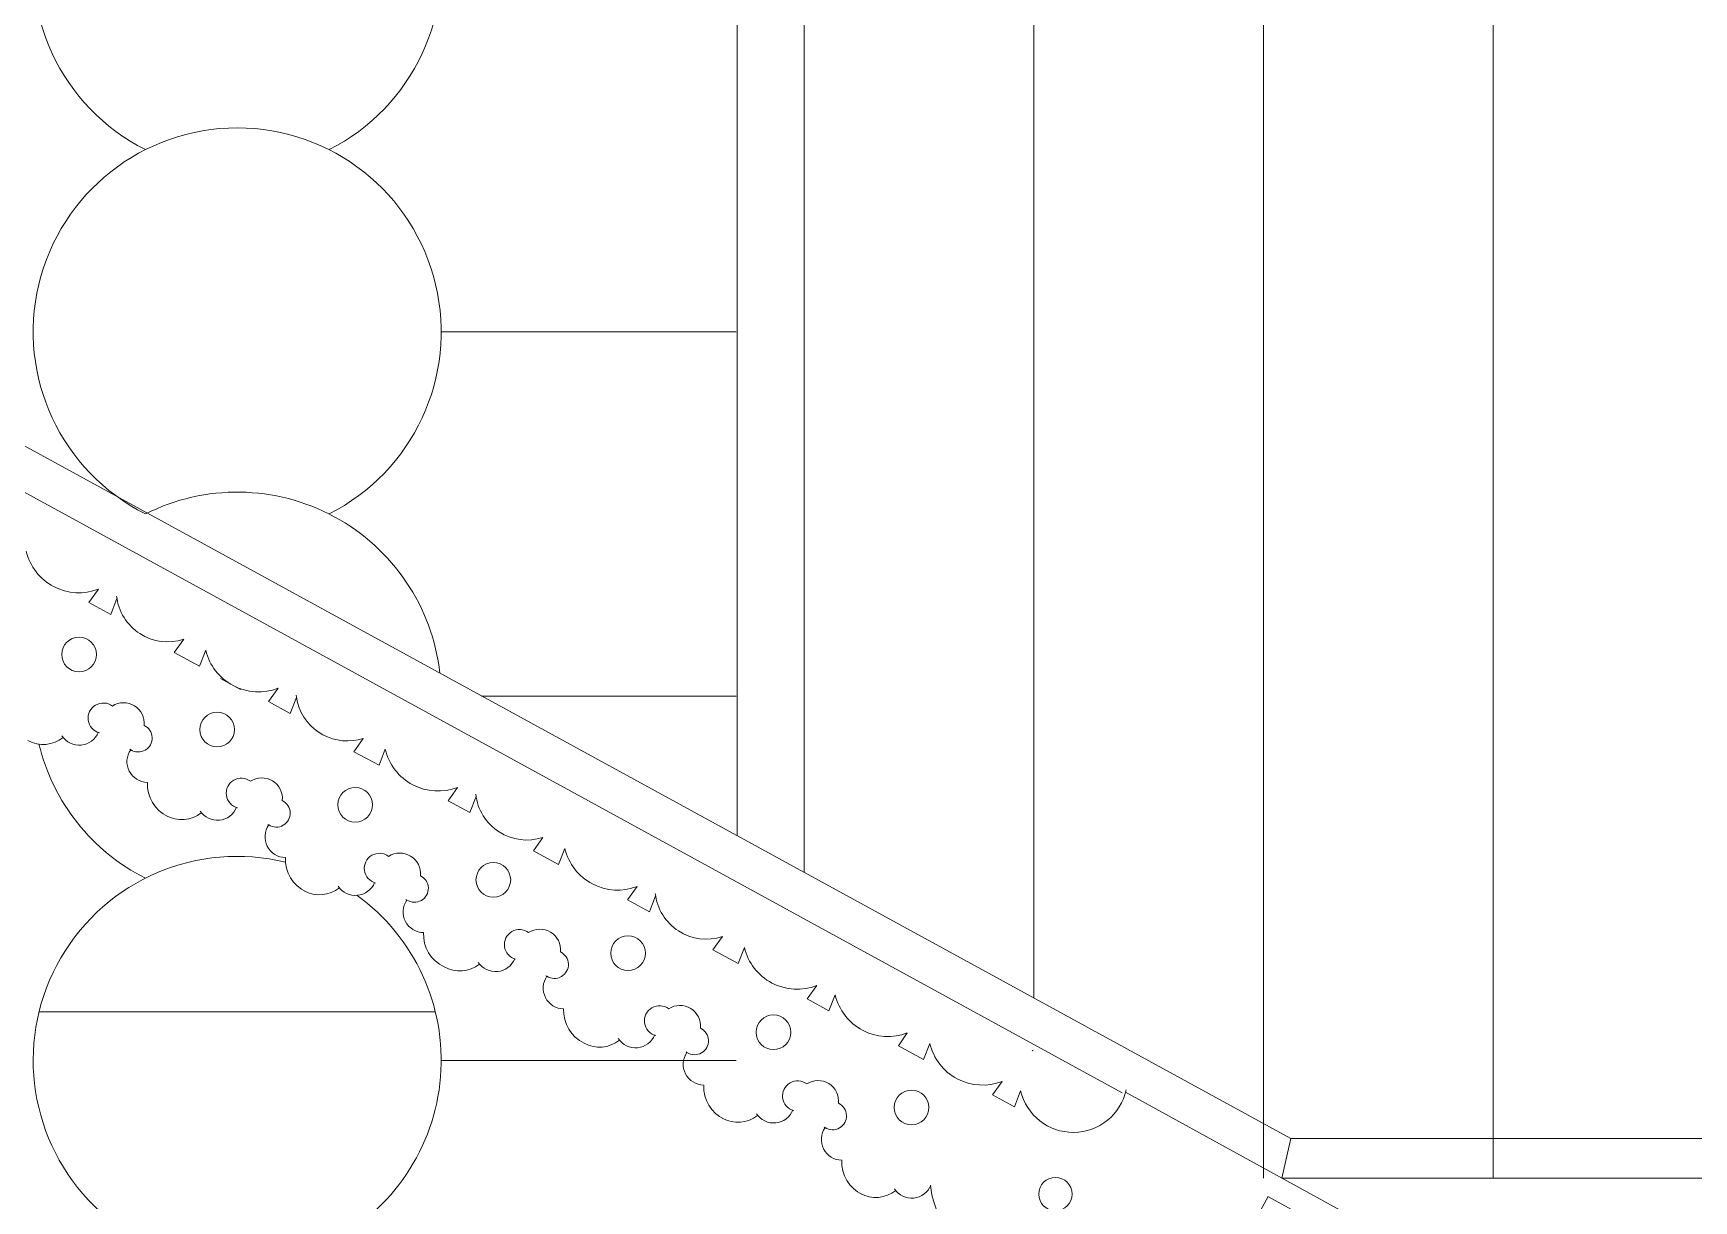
# Model space of a CAD drawing. Header units: millimetres. Extents: x 2399 to 111977, y 1313 to 59551.
# Drawn here: x 98215 to 100047, y 36619 to 37907 of the extents above; entities that cross this region are included whole.
import ezdxf

# ---------------------------------------------------------------- set-up
doc = ezdxf.new("R2010")
doc.units = ezdxf.units.MM
doc.layers.add('hatch1', color=7, linetype='Continuous', lineweight=20, true_color=0x6a6a6a)
doc.layers.add('main line', color=7, linetype='Continuous', lineweight=13)

msp = doc.modelspace()

# ---------------------------------------------------------------- linework, layer by layer
at = {"layer": 'hatch1', "color": 251, "linetype": 'Continuous', "lineweight": 20, "true_color": 0x6a6a6a}
for p, q in [((99896.935, 36476.4309), (99419.841, 36738.3876)), ((99577.0565, 36623.2535), (99479.0535, 36444.3936)), ((99755.8041, 36525.3121), (99576.7137, 36623.4413))]:
    msp.add_line(p, q, dxfattribs=at)
at = {"layer": 'main line', "color": 7, "linetype": 'Continuous', "lineweight": 13}
for p, q in [((98991.5681, 37021.1171), (98991.5681, 39184.6619)), ((99602.1614, 36687.185), (97311.5362, 37940.0354)), ((99065.2555, 37917.1506), (99065.2555, 36980.8176)), ((99318.5481, 37917.1506), (99318.5481, 36842.2925)), ((99571.8407, 37917.1506), (99571.8407, 36643.6876)), ((99825.1333, 37917.1506), (99825.1333, 36643.6876)), ((99415.9718, 36737.8268), (97298.3989, 37896.106)), ((98664.9716, 37577.2397), (98990.4983, 37577.2397)), ((98276.4866, 37278.5881), (98286.9386, 37293.3905)), ((98300.4585, 37265.5191), (98276.4866, 37278.5881)), ((98307.316, 37283.1532), (98300.4585, 37265.5191)), ((98370.5625, 37223.2998), (98381.0145, 37238.1022)), ((98398.4132, 37208.371), (98370.5625, 37223.2998)), ((98405.2707, 37226.0052), (98398.4132, 37208.371)), ((98421.4259, 37194.6536), (98443.4733, 37182.5481)), ((98474.54, 37169.2489), (98484.992, 37184.0513)), ((98498.5119, 37156.1799), (98474.54, 37169.2489)), ((98505.3694, 37173.814), (98498.5119, 37156.1799)), ((98709.5718, 37175.3842), (98990.4983, 37175.3842)), ((98568.6159, 37113.9606), (98579.0679, 37128.763)), ((98596.4666, 37099.0318), (98568.6159, 37113.9606)), ((98603.3241, 37116.666), (98596.4666, 37099.0318)), ((98672.5934, 37059.9097), (98683.0453, 37074.7121)), ((98696.5653, 37046.8407), (98672.5934, 37059.9097)), ((98703.4228, 37064.4748), (98696.5653, 37046.8407)), ((98766.6693, 37004.6214), (98777.1212, 37019.4238)), ((98794.52, 36989.6926), (98766.6693, 37004.6214)), ((98801.3775, 37007.3268), (98794.52, 36989.6926)), ((98870.6468, 36950.5705), (98881.0987, 36965.3729)), ((98894.6187, 36937.5015), (98870.6468, 36950.5705)), ((98901.4761, 36955.1356), (98894.6187, 36937.5015)), ((98964.7227, 36895.2822), (98975.1746, 36910.0846)), ((98992.5734, 36880.3534), (98964.7227, 36895.2822)), ((98999.4309, 36897.9876), (98992.5734, 36880.3534)), ((99068.7001, 36841.2313), (99079.1521, 36856.0337)), ((99092.672, 36828.1623), (99068.7001, 36841.2313)), ((99099.5295, 36845.7964), (99092.672, 36828.1623)), ((98658.5379, 36826.9493), (98221.4053, 36826.9493)), ((99169.2089, 36789.5548), (99179.037, 36803.7601)), ((99197.0596, 36774.626), (99169.2089, 36789.5548)), ((99203.9171, 36792.2601), (99197.0596, 36774.626)), ((98664.9716, 36773.5286), (98990.4983, 36773.5286)), ((99273.1864, 36735.5038), (99283.6383, 36750.3062)), ((99297.1582, 36722.4348), (99273.1864, 36735.5038)), ((99304.0157, 36740.069), (99297.1582, 36722.4348)), ((99896.935, 36476.4309), (99419.841, 36738.3876)), ((99602.1614, 36687.185), (99592.3153, 36643.6876)), ((99602.1614, 36687.185), (104131.1073, 36687.185)), ((99206.0215, 36625.1631), (99204.8146, 36635.4312)), ((99592.3153, 36643.6876), (104131.1073, 36643.6876))]:
    msp.add_line(p, q, dxfattribs=at)
at = {"layer": 'main line', "color": 7, "linetype": 'Continuous', "lineweight": 13, "flags": 128}
for points in [[(98287.969, 37134.9393, -1.219803903), (98302.3351, 37164.3292, -0.63216014), (98337.3606, 37142.9925, -1.067465283), (98322.4871, 37116.1538, 0.60309642), (98340.9341, 37080.1951)], [(98287.969, 37134.9393, -1.219803903), (98302.3351, 37164.3292, -0.63216014), (98337.3606, 37142.9925, -1.067465283), (98322.4871, 37116.1538, 0.60309642), (98340.9341, 37080.1951)], [(98287.969, 37134.9393, -1.219803903), (98302.3351, 37164.3292, -0.63216014), (98337.3606, 37142.9925, -1.067465283), (98322.4871, 37116.1538, 0.60309642), (98340.9341, 37080.1951)], [(98287.969, 37134.9393, -1.219803903), (98302.3351, 37164.3292, -0.63216014), (98337.3606, 37142.9925, -1.067465283), (98322.4871, 37116.1538, 0.60309642), (98340.9341, 37080.1951)], [(98287.969, 37134.9393, -1.219803903), (98302.3351, 37164.3292, -0.63216014), (98337.3606, 37142.9925, -1.067465283), (98322.4871, 37116.1538, 0.60309642), (98340.9341, 37080.1951)], [(98287.969, 37134.9393, -1.219803903), (98302.3351, 37164.3292, -0.63216014), (98337.3606, 37142.9925, -1.067465283), (98322.4871, 37116.1538, 0.60309642), (98340.9341, 37080.1951)], [(98248.091, 37129.6012, -0.304535594), (98209.0947, 37126.5071)], [(98248.091, 37129.6012, -0.304535594), (98209.0947, 37126.5071)], [(98248.091, 37129.6012, -0.304535594), (98209.0947, 37126.5071)], [(98248.091, 37129.6012, -0.304535594), (98209.0947, 37126.5071)], [(98248.091, 37129.6012, -0.304535594), (98209.0947, 37126.5071)], [(98248.091, 37129.6012, -0.304535594), (98209.0947, 37126.5071)], [(98286.917, 37135.5118, -0.60309642), (98246.7046, 37131.477)], [(98286.917, 37135.5118, -0.60309642), (98246.7046, 37131.477)], [(98286.917, 37135.5118, -0.60309642), (98246.7046, 37131.477)], [(98286.917, 37135.5118, -0.60309642), (98246.7046, 37131.477)], [(98286.917, 37135.5118, -0.60309642), (98246.7046, 37131.477)], [(98286.917, 37135.5118, -0.60309642), (98246.7046, 37131.477)], [(98321.4351, 37116.7263, 0.017938026), (98322.3474, 37115.9521)], [(98321.4351, 37116.7263, 0.017938026), (98322.3474, 37115.9521)], [(98321.4351, 37116.7263, 0.017938026), (98322.3474, 37115.9521)], [(98321.4351, 37116.7263, 0.017938026), (98322.3474, 37115.9521)], [(98321.4351, 37116.7263, 0.017938026), (98322.3474, 37115.9521)], [(98321.4351, 37116.7263, 0.017938026), (98322.3474, 37115.9521)], [(98363.5672, 37042.4396, -0.304535594), (98340.9341, 37080.1951)], [(98363.5672, 37042.4396, -0.304535594), (98340.9341, 37080.1951)], [(98363.5672, 37042.4396, -0.304535594), (98340.9341, 37080.1951)], [(98363.5672, 37042.4396, -0.304535594), (98340.9341, 37080.1951)], [(98363.5672, 37042.4396, -0.304535594), (98340.9341, 37080.1951)], [(98363.5672, 37042.4396, -0.304535594), (98340.9341, 37080.1951)], [(98440.2854, 37052.0452, -1.219803903), (98454.6515, 37081.4351, -0.63216014), (98489.677, 37060.0984, -1.067465283), (98474.8035, 37033.2597, 0.60309642), (98493.2504, 36997.3011)], [(98440.2854, 37052.0452, -1.219803903), (98454.6515, 37081.4351, -0.63216014), (98489.677, 37060.0984, -1.067465283), (98474.8035, 37033.2597, 0.60309642), (98493.2504, 36997.3011)], [(98440.2854, 37052.0452, -1.219803903), (98454.6515, 37081.4351, -0.63216014), (98489.677, 37060.0984, -1.067465283), (98474.8035, 37033.2597, 0.60309642), (98493.2504, 36997.3011)], [(98440.2854, 37052.0452, -1.219803903), (98454.6515, 37081.4351, -0.63216014), (98489.677, 37060.0984, -1.067465283), (98474.8035, 37033.2597, 0.60309642), (98493.2504, 36997.3011)], [(98440.2854, 37052.0452, -1.219803903), (98454.6515, 37081.4351, -0.63216014), (98489.677, 37060.0984, -1.067465283), (98474.8035, 37033.2597, 0.60309642), (98493.2504, 36997.3011)], [(98440.2854, 37052.0452, -1.219803903), (98454.6515, 37081.4351, -0.63216014), (98489.677, 37060.0984, -1.067465283), (98474.8035, 37033.2597, 0.60309642), (98493.2504, 36997.3011)], [(98400.4074, 37046.7071, -0.304535594), (98361.4111, 37043.613)], [(98400.4074, 37046.7071, -0.304535594), (98361.4111, 37043.613)], [(98400.4074, 37046.7071, -0.304535594), (98361.4111, 37043.613)], [(98400.4074, 37046.7071, -0.304535594), (98361.4111, 37043.613)], [(98400.4074, 37046.7071, -0.304535594), (98361.4111, 37043.613)], [(98400.4074, 37046.7071, -0.304535594), (98361.4111, 37043.613)], [(98439.2334, 37052.6178, -0.60309642), (98399.021, 37048.5829)], [(98439.2334, 37052.6178, -0.60309642), (98399.021, 37048.5829)], [(98439.2334, 37052.6178, -0.60309642), (98399.021, 37048.5829)], [(98439.2334, 37052.6178, -0.60309642), (98399.021, 37048.5829)], [(98439.2334, 37052.6178, -0.60309642), (98399.021, 37048.5829)], [(98439.2334, 37052.6178, -0.60309642), (98399.021, 37048.5829)], [(98473.7515, 37033.8322, 0.017938026), (98474.6638, 37033.0581)], [(98473.7515, 37033.8322, 0.017938026), (98474.6638, 37033.0581)], [(98473.7515, 37033.8322, 0.017938026), (98474.6638, 37033.0581)], [(98473.7515, 37033.8322, 0.017938026), (98474.6638, 37033.0581)], [(98473.7515, 37033.8322, 0.017938026), (98474.6638, 37033.0581)], [(98473.7515, 37033.8322, 0.017938026), (98474.6638, 37033.0581)], [(98592.6018, 36969.1511, -1.219803903), (98606.9679, 36998.5411, -0.63216014), (98641.9934, 36977.2044, -1.067465283), (98627.1199, 36950.3656, 0.60309642), (98645.5668, 36914.407)], [(98592.6018, 36969.1511, -1.219803903), (98606.9679, 36998.5411, -0.63216014), (98641.9934, 36977.2044, -1.067465283), (98627.1199, 36950.3656, 0.60309642), (98645.5668, 36914.407)], [(98592.6018, 36969.1511, -1.219803903), (98606.9679, 36998.5411, -0.63216014), (98641.9934, 36977.2044, -1.067465283), (98627.1199, 36950.3656, 0.60309642), (98645.5668, 36914.407)], [(98592.6018, 36969.1511, -1.219803903), (98606.9679, 36998.5411, -0.63216014), (98641.9934, 36977.2044, -1.067465283), (98627.1199, 36950.3656, 0.60309642), (98645.5668, 36914.407)], [(98592.6018, 36969.1511, -1.219803903), (98606.9679, 36998.5411, -0.63216014), (98641.9934, 36977.2044, -1.067465283), (98627.1199, 36950.3656, 0.60309642), (98645.5668, 36914.407)], [(98592.6018, 36969.1511, -1.219803903), (98606.9679, 36998.5411, -0.63216014), (98641.9934, 36977.2044, -1.067465283), (98627.1199, 36950.3656, 0.60309642), (98645.5668, 36914.407)], [(98515.8836, 36959.5455, -0.304535594), (98493.2504, 36997.3011)], [(98515.8836, 36959.5455, -0.304535594), (98493.2504, 36997.3011)], [(98515.8836, 36959.5455, -0.304535594), (98493.2504, 36997.3011)], [(98515.8836, 36959.5455, -0.304535594), (98493.2504, 36997.3011)], [(98515.8836, 36959.5455, -0.304535594), (98493.2504, 36997.3011)], [(98515.8836, 36959.5455, -0.304535594), (98493.2504, 36997.3011)], [(98552.7238, 36963.813, -0.304535594), (98513.7275, 36960.7189)], [(98552.7238, 36963.813, -0.304535594), (98513.7275, 36960.7189)], [(98552.7238, 36963.813, -0.304535594), (98513.7275, 36960.7189)], [(98552.7238, 36963.813, -0.304535594), (98513.7275, 36960.7189)], [(98552.7238, 36963.813, -0.304535594), (98513.7275, 36960.7189)], [(98552.7238, 36963.813, -0.304535594), (98513.7275, 36960.7189)], [(98591.5497, 36969.7237, -0.60309642), (98551.3374, 36965.6888)], [(98591.5497, 36969.7237, -0.60309642), (98551.3374, 36965.6888)], [(98591.5497, 36969.7237, -0.60309642), (98551.3374, 36965.6888)], [(98591.5497, 36969.7237, -0.60309642), (98551.3374, 36965.6888)], [(98591.5497, 36969.7237, -0.60309642), (98551.3374, 36965.6888)], [(98591.5497, 36969.7237, -0.60309642), (98551.3374, 36965.6888)], [(98626.0679, 36950.9381, 0.017938026), (98626.9801, 36950.164)], [(98626.0679, 36950.9381, 0.017938026), (98626.9801, 36950.164)], [(98626.0679, 36950.9381, 0.017938026), (98626.9801, 36950.164)], [(98626.0679, 36950.9381, 0.017938026), (98626.9801, 36950.164)], [(98626.0679, 36950.9381, 0.017938026), (98626.9801, 36950.164)], [(98626.0679, 36950.9381, 0.017938026), (98626.9801, 36950.164)], [(98668.2, 36876.6514, -0.304535594), (98645.5668, 36914.407)], [(98668.2, 36876.6514, -0.304535594), (98645.5668, 36914.407)], [(98668.2, 36876.6514, -0.304535594), (98645.5668, 36914.407)], [(98668.2, 36876.6514, -0.304535594), (98645.5668, 36914.407)], [(98668.2, 36876.6514, -0.304535594), (98645.5668, 36914.407)], [(98668.2, 36876.6514, -0.304535594), (98645.5668, 36914.407)], [(98747.0742, 36885.0837, -1.219803903), (98761.4404, 36914.4736, -0.63216014), (98796.4659, 36893.1369, -1.067465283), (98781.5924, 36866.2981, 0.60309642), (98800.0393, 36830.3395)], [(98747.0742, 36885.0837, -1.219803903), (98761.4404, 36914.4736, -0.63216014), (98796.4659, 36893.1369, -1.067465283), (98781.5924, 36866.2981, 0.60309642), (98800.0393, 36830.3395)], [(98747.0742, 36885.0837, -1.219803903), (98761.4404, 36914.4736, -0.63216014), (98796.4659, 36893.1369, -1.067465283), (98781.5924, 36866.2981, 0.60309642), (98800.0393, 36830.3395)], [(98747.0742, 36885.0837, -1.219803903), (98761.4404, 36914.4736, -0.63216014), (98796.4659, 36893.1369, -1.067465283), (98781.5924, 36866.2981, 0.60309642), (98800.0393, 36830.3395)], [(98747.0742, 36885.0837, -1.219803903), (98761.4404, 36914.4736, -0.63216014), (98796.4659, 36893.1369, -1.067465283), (98781.5924, 36866.2981, 0.60309642), (98800.0393, 36830.3395)], [(98747.0742, 36885.0837, -1.219803903), (98761.4404, 36914.4736, -0.63216014), (98796.4659, 36893.1369, -1.067465283), (98781.5924, 36866.2981, 0.60309642), (98800.0393, 36830.3395)], [(98707.1963, 36879.7455, -0.304535594), (98668.2, 36876.6514)], [(98707.1963, 36879.7455, -0.304535594), (98668.2, 36876.6514)], [(98707.1963, 36879.7455, -0.304535594), (98668.2, 36876.6514)], [(98707.1963, 36879.7455, -0.304535594), (98668.2, 36876.6514)], [(98707.1963, 36879.7455, -0.304535594), (98668.2, 36876.6514)], [(98707.1963, 36879.7455, -0.304535594), (98668.2, 36876.6514)], [(98746.0222, 36885.6562, -0.60309642), (98705.8099, 36881.6213)], [(98746.0222, 36885.6562, -0.60309642), (98705.8099, 36881.6213)], [(98746.0222, 36885.6562, -0.60309642), (98705.8099, 36881.6213)], [(98746.0222, 36885.6562, -0.60309642), (98705.8099, 36881.6213)], [(98746.0222, 36885.6562, -0.60309642), (98705.8099, 36881.6213)], [(98746.0222, 36885.6562, -0.60309642), (98705.8099, 36881.6213)], [(98780.5404, 36866.8706, 0.017938026), (98781.4526, 36866.0965)], [(98780.5404, 36866.8706, 0.017938026), (98781.4526, 36866.0965)], [(98780.5404, 36866.8706, 0.017938026), (98781.4526, 36866.0965)], [(98780.5404, 36866.8706, 0.017938026), (98781.4526, 36866.0965)], [(98780.5404, 36866.8706, 0.017938026), (98781.4526, 36866.0965)], [(98780.5404, 36866.8706, 0.017938026), (98781.4526, 36866.0965)], [(98901.5467, 36801.0162, -1.219803903), (98915.9129, 36830.4061, -0.63216014), (98950.9384, 36809.0694, -1.067465283), (98936.0649, 36782.2306, 0.60309642), (98954.5118, 36746.272)], [(98901.5467, 36801.0162, -1.219803903), (98915.9129, 36830.4061, -0.63216014), (98950.9384, 36809.0694, -1.067465283), (98936.0649, 36782.2306, 0.60309642), (98954.5118, 36746.272)], [(98901.5467, 36801.0162, -1.219803903), (98915.9129, 36830.4061, -0.63216014), (98950.9384, 36809.0694, -1.067465283), (98936.0649, 36782.2306, 0.60309642), (98954.5118, 36746.272)], [(98901.5467, 36801.0162, -1.219803903), (98915.9129, 36830.4061, -0.63216014), (98950.9384, 36809.0694, -1.067465283), (98936.0649, 36782.2306, 0.60309642), (98954.5118, 36746.272)], [(98901.5467, 36801.0162, -1.219803903), (98915.9129, 36830.4061, -0.63216014), (98950.9384, 36809.0694, -1.067465283), (98936.0649, 36782.2306, 0.60309642), (98954.5118, 36746.272)], [(98901.5467, 36801.0162, -1.219803903), (98915.9129, 36830.4061, -0.63216014), (98950.9384, 36809.0694, -1.067465283), (98936.0649, 36782.2306, 0.60309642), (98954.5118, 36746.272)], [(98822.6725, 36792.5839, -0.304535594), (98800.0393, 36830.3395)], [(98822.6725, 36792.5839, -0.304535594), (98800.0393, 36830.3395)], [(98822.6725, 36792.5839, -0.304535594), (98800.0393, 36830.3395)], [(98822.6725, 36792.5839, -0.304535594), (98800.0393, 36830.3395)], [(98822.6725, 36792.5839, -0.304535594), (98800.0393, 36830.3395)], [(98822.6725, 36792.5839, -0.304535594), (98800.0393, 36830.3395)], [(98900.4947, 36801.5887, -0.60309642), (98860.2824, 36797.5538)], [(98900.4947, 36801.5887, -0.60309642), (98860.2824, 36797.5538)], [(98900.4947, 36801.5887, -0.60309642), (98860.2824, 36797.5538)], [(98900.4947, 36801.5887, -0.60309642), (98860.2824, 36797.5538)], [(98900.4947, 36801.5887, -0.60309642), (98860.2824, 36797.5538)], [(98900.4947, 36801.5887, -0.60309642), (98860.2824, 36797.5538)], [(98861.6688, 36795.678, -0.304535594), (98822.6725, 36792.5839)], [(98861.6688, 36795.678, -0.304535594), (98822.6725, 36792.5839)], [(98861.6688, 36795.678, -0.304535594), (98822.6725, 36792.5839)], [(98861.6688, 36795.678, -0.304535594), (98822.6725, 36792.5839)], [(98861.6688, 36795.678, -0.304535594), (98822.6725, 36792.5839)], [(98861.6688, 36795.678, -0.304535594), (98822.6725, 36792.5839)], [(98935.0129, 36782.8031, 0.017938026), (98935.9251, 36782.029)], [(98935.0129, 36782.8031, 0.017938026), (98935.9251, 36782.029)], [(98935.0129, 36782.8031, 0.017938026), (98935.9251, 36782.029)], [(98935.0129, 36782.8031, 0.017938026), (98935.9251, 36782.029)], [(98935.0129, 36782.8031, 0.017938026), (98935.9251, 36782.029)], [(98935.0129, 36782.8031, 0.017938026), (98935.9251, 36782.029)], [(99316.7986, 36784.1559, 0.017938026), (99317.8547, 36784.7184)], [(99316.7986, 36784.1559, 0.017938026), (99317.8547, 36784.7184)], [(99316.7986, 36784.1559, 0.017938026), (99317.8547, 36784.7184)], [(99316.7986, 36784.1559, 0.017938026), (99317.8547, 36784.7184)], [(99316.7986, 36784.1559, 0.017938026), (99317.8547, 36784.7184)], [(99316.7986, 36784.1559, 0.017938026), (99317.8547, 36784.7184)], [(98977.145, 36708.5164, -0.304535594), (98954.5118, 36746.272)], [(98977.145, 36708.5164, -0.304535594), (98954.5118, 36746.272)], [(98977.145, 36708.5164, -0.304535594), (98954.5118, 36746.272)], [(98977.145, 36708.5164, -0.304535594), (98954.5118, 36746.272)], [(98977.145, 36708.5164, -0.304535594), (98954.5118, 36746.272)], [(98977.145, 36708.5164, -0.304535594), (98954.5118, 36746.272)], [(99053.8631, 36718.1221, -1.219803903), (99068.2292, 36747.512, -0.63216014), (99103.2548, 36726.1753, -1.067465283), (99088.3812, 36699.3365, 0.60309642), (99106.8282, 36663.3779)], [(99053.8631, 36718.1221, -1.219803903), (99068.2292, 36747.512, -0.63216014), (99103.2548, 36726.1753, -1.067465283), (99088.3812, 36699.3365, 0.60309642), (99106.8282, 36663.3779)], [(99053.8631, 36718.1221, -1.219803903), (99068.2292, 36747.512, -0.63216014), (99103.2548, 36726.1753, -1.067465283), (99088.3812, 36699.3365, 0.60309642), (99106.8282, 36663.3779)], [(99053.8631, 36718.1221, -1.219803903), (99068.2292, 36747.512, -0.63216014), (99103.2548, 36726.1753, -1.067465283), (99088.3812, 36699.3365, 0.60309642), (99106.8282, 36663.3779)], [(99053.8631, 36718.1221, -1.219803903), (99068.2292, 36747.512, -0.63216014), (99103.2548, 36726.1753, -1.067465283), (99088.3812, 36699.3365, 0.60309642), (99106.8282, 36663.3779)], [(99053.8631, 36718.1221, -1.219803903), (99068.2292, 36747.512, -0.63216014), (99103.2548, 36726.1753, -1.067465283), (99088.3812, 36699.3365, 0.60309642), (99106.8282, 36663.3779)], [(99013.9852, 36712.7839, -0.304535594), (98974.9889, 36709.6898)], [(99013.9852, 36712.7839, -0.304535594), (98974.9889, 36709.6898)], [(99013.9852, 36712.7839, -0.304535594), (98974.9889, 36709.6898)], [(99013.9852, 36712.7839, -0.304535594), (98974.9889, 36709.6898)], [(99013.9852, 36712.7839, -0.304535594), (98974.9889, 36709.6898)], [(99013.9852, 36712.7839, -0.304535594), (98974.9889, 36709.6898)], [(99052.8111, 36718.6946, -0.60309642), (99012.5988, 36714.6597)], [(99052.8111, 36718.6946, -0.60309642), (99012.5988, 36714.6597)], [(99052.8111, 36718.6946, -0.60309642), (99012.5988, 36714.6597)], [(99052.8111, 36718.6946, -0.60309642), (99012.5988, 36714.6597)], [(99052.8111, 36718.6946, -0.60309642), (99012.5988, 36714.6597)], [(99052.8111, 36718.6946, -0.60309642), (99012.5988, 36714.6597)], [(99087.3292, 36699.9091, 0.017938026), (99088.2415, 36699.1349)], [(99087.3292, 36699.9091, 0.017938026), (99088.2415, 36699.1349)], [(99087.3292, 36699.9091, 0.017938026), (99088.2415, 36699.1349)], [(99087.3292, 36699.9091, 0.017938026), (99088.2415, 36699.1349)], [(99087.3292, 36699.9091, 0.017938026), (99088.2415, 36699.1349)], [(99087.3292, 36699.9091, 0.017938026), (99088.2415, 36699.1349)], [(99129.4614, 36625.6224, -0.304535594), (99106.8282, 36663.3779)], [(99129.4614, 36625.6224, -0.304535594), (99106.8282, 36663.3779)], [(99129.4614, 36625.6224, -0.304535594), (99106.8282, 36663.3779)], [(99129.4614, 36625.6224, -0.304535594), (99106.8282, 36663.3779)], [(99129.4614, 36625.6224, -0.304535594), (99106.8282, 36663.3779)], [(99129.4614, 36625.6224, -0.304535594), (99106.8282, 36663.3779)], [(99205.1275, 36635.8005, -0.60309642), (99164.9152, 36631.7657)], [(99205.1275, 36635.8005, -0.60309642), (99164.9152, 36631.7657)], [(99205.1275, 36635.8005, -0.60309642), (99164.9152, 36631.7657)], [(99205.1275, 36635.8005, -0.60309642), (99164.9152, 36631.7657)], [(99205.1275, 36635.8005, -0.60309642), (99164.9152, 36631.7657)], [(99205.1275, 36635.8005, -0.60309642), (99164.9152, 36631.7657)], [(99166.3016, 36629.8898, -0.304535594), (99127.3053, 36626.7958)], [(99166.3016, 36629.8898, -0.304535594), (99127.3053, 36626.7958)], [(99166.3016, 36629.8898, -0.304535594), (99127.3053, 36626.7958)], [(99166.3016, 36629.8898, -0.304535594), (99127.3053, 36626.7958)], [(99166.3016, 36629.8898, -0.304535594), (99127.3053, 36626.7958)], [(99166.3016, 36629.8898, -0.304535594), (99127.3053, 36626.7958)]]:
    msp.add_lwpolyline(points, format="xyb", dxfattribs=at)
at = {"layer": 'main line', "color": 7, "linetype": 'Continuous', "lineweight": 13}
for centre, radius in [((98265.5264, 37221.2838), 19.1338), ((98265.5264, 37221.2838), 19.1338), ((98265.5264, 37221.2838), 19.1338), ((98265.5264, 37221.2838), 19.1338), ((98265.5264, 37221.2838), 19.1338), ((98265.5264, 37221.2838), 19.1338), ((98417.8428, 37138.3897), 19.1338), ((98417.8428, 37138.3897), 19.1338), ((98417.8428, 37138.3897), 19.1338), ((98417.8428, 37138.3897), 19.1338), ((98417.8428, 37138.3897), 19.1338), ((98417.8428, 37138.3897), 19.1338), ((98570.1592, 37055.4956), 19.1338), ((98570.1592, 37055.4956), 19.1338), ((98570.1592, 37055.4956), 19.1338), ((98570.1592, 37055.4956), 19.1338), ((98570.1592, 37055.4956), 19.1338), ((98570.1592, 37055.4956), 19.1338), ((98722.4756, 36972.6015), 19.1338), ((98722.4756, 36972.6015), 19.1338), ((98722.4756, 36972.6015), 19.1338), ((98722.4756, 36972.6015), 19.1338), ((98722.4756, 36972.6015), 19.1338), ((98722.4756, 36972.6015), 19.1338), ((98871.0378, 36891.7506), 19.1338), ((98871.0378, 36891.7506), 19.1338), ((98871.0378, 36891.7506), 19.1338), ((98871.0378, 36891.7506), 19.1338), ((98871.0378, 36891.7506), 19.1338), ((98871.0378, 36891.7506), 19.1338), ((99031.4205, 36804.4666), 19.1338), ((99031.4205, 36804.4666), 19.1338), ((99031.4205, 36804.4666), 19.1338), ((99031.4205, 36804.4666), 19.1338), ((99031.4205, 36804.4666), 19.1338), ((99031.4205, 36804.4666), 19.1338), ((99183.7369, 36721.5725), 19.1338), ((99183.7369, 36721.5725), 19.1338), ((99183.7369, 36721.5725), 19.1338), ((99183.7369, 36721.5725), 19.1338), ((99183.7369, 36721.5725), 19.1338), ((99183.7369, 36721.5725), 19.1338), ((99342.4475, 36626.0449), 18.3294)]:
    msp.add_circle(centre, radius, dxfattribs=at)
for centre, radius, start, end in [((98439.9716, 37979.0952), 225, 296.7457516, 243.2542484), ((98439.9716, 37577.2397), 225, 296.7457516, 243.2542484), ((98439.9716, 37175.3842), 225, 6.421936, 116.7457516), ((98265.3414, 37349.0719), 59.7232, 193.2883789, 291.1997699), ((98363.2962, 37291.9238), 56.663, 186.3098036, 288.2218023), ((98463.3948, 37239.7327), 59.7232, 193.2883789, 291.1997699), ((98561.3495, 37182.5846), 56.663, 186.3098036, 194.768769), ((98561.3495, 37182.5846), 56.663, 194.768769, 288.2218023), ((98439.9716, 37175.3842), 225, 193.630322, 243.2542484), ((98661.4482, 37130.3935), 59.7232, 193.2883789, 291.1997699), ((98759.4029, 37073.2454), 56.663, 186.3098036, 288.2218023), ((98439.9716, 36773.5286), 225, 76.2827336, 296.7457516), ((98859.5016, 37021.0543), 59.7232, 193.2883789, 291.1997699), ((98439.9716, 36773.5286), 225, 296.7457516, 53.9934635), ((98957.4563, 36963.9062), 56.663, 186.3098036, 288.2218023), ((99057.555, 36911.7151), 59.7232, 193.2883789, 291.1997699), ((99157.6536, 36859.5239), 59.7232, 193.2883789, 290.9799679), ((99262.0412, 36805.9876), 59.7232, 193.2883789, 291.1997699), ((99362.1398, 36753.7965), 59.7232, 193.2883789, 347.6134714), ((99361.1558, 36665.4611), 160.2827, 194.5614739, 233.9284857)]:
    msp.add_arc(centre, radius, start, end, dxfattribs=at)

doc.saveas('drawing.dxf')
